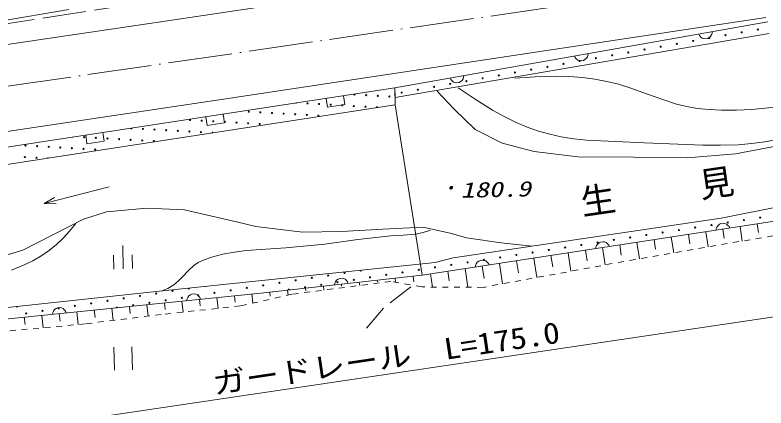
# Model space of a CAD drawing. Units: millimetres, scale not verified. Extents: x -48484 to 680000, y 20000 to 380000.
# Drawn here: x 320088 to 384664, y 244555 to 278379 of the extents above; entities that cross this region are included whole.
import ezdxf
from ezdxf.enums import TextEntityAlignment as Align

# ---------------------------------------------------------------- set-up
doc = ezdxf.new("R2010")
doc.units = ezdxf.units.MM
doc.header["$LTSCALE"] = 1000
for name, pattern in [('USER1', [1, 0.5, -0.5]), ('USER2', [3, 2.25, -0.75]), ('USER5', [7.000001, 5.508197, -0.688525, 0.114754, -0.688525])]:
    doc.linetypes.add(name, pattern=pattern)
for name, color, linetype, lineweight in [('S-BGD', 1, 'Continuous', 13), ('S-BGD-HTXT', 6, 'Continuous', 13), ('S-BMK', 3, 'USER5', 13)]:
    doc.layers.add(name, color=color, linetype=linetype, lineweight=lineweight)
doc.styles.add('ＭＳ ゴシック', font='')
doc.styles.get('ＭＳ ゴシック').set_extended_font_data('MS Gothic')

# ---------------------------------------------------------------- blocks, each defined once
blk = doc.blocks.new('BUHIN166')
at = {"layer": 'S-BGD'}
blk.add_lwpolyline([(386, -459), (250, -511), (114, -532), (-61, -529), (-201, -474), (-324, -394), (-443, -251), (-502, -116), (-532, 31), (-506, 206), (-463, 336), (-386, 459)], dxfattribs=at)
blk = doc.blocks.new('BUHIN176')
at = {"layer": 'S-BGD'}
blk.add_lwpolyline([(-375, 468), (-238, 517), (-101, 534), (73, 528), (212, 470), (333, 386), (449, 241), (505, 104), (531, -44), (501, -217), (455, -347), (375, -468)], dxfattribs=at)
blk = doc.blocks.new('BUHIN178')
at = {"layer": 'S-BGD'}
blk.add_lwpolyline([(-351, 486), (-211, 528), (-74, 538), (100, 523), (235, 458), (352, 369), (461, 218), (509, 79), (528, -70), (489, -242), (437, -369), (351, -486)], dxfattribs=at)
blk = doc.blocks.new('BUHIN254')
at = {"layer": 'S-BGD'}
blk.add_lwpolyline([(-469, 585), (-1054, 116), (-116, -1054), (469, -585)], dxfattribs=at)
blk = doc.blocks.new('BUHIN284')
at = {"layer": 'S-BGD'}
for p, q in [((456, 1177), (-1254, 140)), ((-458, -1173), (1252, -136))]:
    blk.add_line(p, q, dxfattribs=at)
blk = doc.blocks.new('BUHIN287')
at = {"layer": 'S-BGD'}
for p, q in [((-239, 790), (-1266, 168)), ((855, 518), (-855, -518)), ((590, -578), (-436, -1200))]:
    blk.add_line(p, q, dxfattribs=at)

msp = doc.modelspace()

# ---------------------------------------------------------------- linework, layer by layer
at = {"layer": 'S-BGD'}
for p, q in [((332437, 277776), (432953, 292810)), ((312297, 276716), (324715, 278862)), ((240798, 264242), (332437, 277776)), ((338008, 271126), (384651, 278164)), ((352753, 272107), (384821, 277793)), ((384927, 276792), (352789, 271292)), ((311394, 265782), (352753, 272107)), ((352789, 271292), (352753, 272107)), ((352753, 272107), (352784, 270657)), ((356402, 271827), (357851, 270285)), ((352784, 270657), (292625, 261392)), ((309614, 266878), (338008, 271126)), ((352784, 270657), (355088, 255981)), ((357851, 270285), (359659, 268514)), ((359659, 268514), (361965, 267344)), ((382045, 266437), (389748, 267861)), ((361965, 267344), (364734, 266617)), ((364734, 266617), (368480, 266186)), ((368480, 266186), (373280, 266131)), ((373280, 266131), (377883, 266073)), ((377883, 266073), (382045, 266437)), ((328177, 263603), (322591, 262146)), ((380807, 260883), (392671, 263294)), ((327944, 261435), (331427, 261765)), ((331427, 261765), (334662, 261608)), ((334662, 261608), (339142, 260590)), ((325979, 260797), (327944, 261435)), ((320758, 258131), (325979, 260797)), ((339142, 260590), (340803, 260171)), ((386135, 260738), (355088, 255981)), ((357753, 257491), (380807, 260883)), ((383917, 260398), (384030, 259665)), ((340803, 260171), (344818, 259679)), ((344818, 259679), (348160, 259751)), ((348160, 259751), (351706, 259951)), ((351706, 259951), (355171, 260108)), ((355171, 260108), (357618, 259582)), ((379482, 259719), (379681, 258418)), ((380960, 259945), (381078, 259181)), ((382439, 260172), (382630, 258924)), ((357618, 259582), (358906, 259197)), ((358906, 259197), (361887, 258765)), ((375047, 259039), (375174, 258211)), ((376525, 259266), (376733, 257913)), ((378004, 259492), (378126, 258696)), ((361887, 258765), (364535, 258492)), ((370612, 258360), (370840, 256870)), ((372090, 258586), (372223, 257719)), ((373568, 258813), (373784, 257407)), ((317035, 257029), (320758, 258131)), ((366176, 257680), (366325, 256707)), ((367655, 257906), (367896, 256329)), ((369133, 258133), (369274, 257213)), ((332763, 254638), (356218, 257072)), ((356218, 257072), (357753, 257491)), ((363219, 257227), (363377, 256201)), ((364698, 257453), (364953, 255788)), ((358784, 256547), (359029, 254948)), ((360263, 256774), (360428, 255695)), ((361741, 257000), (362010, 255247)), ((355088, 255981), (341217, 254450)), ((352776, 255726), (352815, 255371)), ((354318, 255896), (354371, 255411)), ((355827, 256094), (356000, 254966)), ((357306, 256321), (357431, 255503)), ((348153, 255215), (348173, 255027)), ((349694, 255386), (349725, 255100)), ((351235, 255556), (351252, 255402)), ((341217, 254450), (306573, 250915)), ((316439, 252888), (332763, 254638)), ((341988, 254535), (342028, 254171)), ((343529, 254705), (343576, 254277)), ((345070, 254875), (345095, 254653)), ((346611, 255045), (346649, 254703)), ((335945, 253912), (336003, 253346)), ((337451, 254066), (337547, 253130)), ((338958, 254219), (339015, 253662)), ((340464, 254373), (340545, 253582)), ((328414, 253143), (328521, 252092)), ((329920, 253297), (329982, 252686)), ((331426, 253451), (331527, 252467)), ((332933, 253604), (332991, 253030)), ((334439, 253758), (334536, 252808)), ((322389, 252529), (322498, 251459)), ((323895, 252682), (323961, 252031)), ((325401, 252836), (325513, 251737)), ((326907, 252990), (326974, 252339)), ((320882, 252375), (320947, 251742))]:
    msp.add_line(p, q, dxfattribs=at)
at = {"layer": 'S-BGD', "linetype": 'USER2'}
for p, q in [((323945, 278333), (344455, 281467)), ((301713, 274912), (323945, 278333)), ((354129, 254976), (351761, 253142)), ((351761, 253142), (350023, 251054))]:
    msp.add_line(p, q, dxfattribs=at)
at = {"layer": 'S-BGD', "linetype": 'USER1'}
for p, q in [((393162, 260730), (373418, 257344)), ((373418, 257344), (360341, 254940)), ((352398, 255445), (343878, 254346)), ((355063, 254972), (352398, 255445)), ((360341, 254940), (355063, 254972)), ((343878, 254346), (339459, 253334)), ((339459, 253334), (332669, 252609)), ((332669, 252609), (326122, 251793)), ((326122, 251793), (305670, 249906))]:
    msp.add_line(p, q, dxfattribs=at)
at = {"layer": 'S-BGD'}
for points in [[(363071, 272931), (364815, 273047), (366571, 273104), (367722, 273080), (368882, 272995), (369936, 272859), (370979, 272665), (371970, 272418), (372945, 272112), (374953, 271382), (376968, 270713), (377853, 270499), (378759, 270344), (379785, 270234), (380830, 270182), (382135, 270188), (383448, 270254), (386617, 270557)], [(358185, 272113), (359644, 271132), (361135, 270201), (362139, 269642), (363171, 269136), (364133, 268733), (365116, 268387), (366079, 268110), (367055, 267892), (368140, 267724), (369243, 267615), (374229, 267371), (379229, 267182), (380752, 267170), (382269, 267218), (383421, 267312), (384578, 267467), (387490, 267995), (390422, 268466), (392802, 268749), (395173, 269091), (395429, 269131), (395695, 269173)], [(323631, 262121), (322591, 262146), (323486, 262674)], [(319797, 256410), (320820, 256838), (321620, 257235), (322393, 257685), (323039, 258128), (323655, 258623), (324230, 259174), (324761, 259767), (325043, 260104), (325321, 260444)], [(332655, 254596), (333224, 254853), (333755, 255160), (334151, 255487), (334518, 255870), (334963, 256363), (335453, 256812), (335844, 257065), (336277, 257272), (337111, 257556), (337964, 257782), (338965, 257972), (339976, 258102), (343370, 258344), (346743, 258645), (349567, 259043), (352403, 259381), (353475, 259423), (354536, 259525), (355173, 259669), (355810, 259865)], [(347556, 255150), (347589, 255292), (347648, 255416), (347746, 255560), (347870, 255646), (348005, 255703), (348190, 255724), (348335, 255697), (348474, 255640), (348605, 255522), (348689, 255414), (348749, 255281)]]:
    msp.add_lwpolyline(points, dxfattribs=at)
for centre in [(383967, 277134), (379790, 276393), (381182, 276640), (382575, 276887), (377005, 275899), (378397, 276146), (372827, 275158), (374220, 275405), (375612, 275652), (368650, 274418), (370042, 274665), (371435, 274912), (365865, 273924), (367257, 274171), (361688, 273183), (363080, 273430), (364472, 273677), (358903, 272689), (360295, 272936), (354725, 271949), (356118, 272196), (357510, 272443), (350284, 271486), (351283, 271429), (352281, 271371), (353333, 271702), (345235, 270772), (346234, 270715), (347232, 270658), (348230, 270601), (349229, 270544), (340186, 270059), (341185, 270002), (342183, 269945), (343182, 269888), (350227, 270487), (335138, 269346), (336136, 269289), (344180, 269831), (345178, 269774), (346177, 269717), (337134, 269232), (338133, 269175), (339131, 269118), (340129, 269061), (341128, 269004), (331087, 268575), (332085, 268518), (333084, 268461), (334082, 268404), (335081, 268347), (336079, 268290), (326038, 267862), (327037, 267805), (328035, 267748), (329033, 267691), (330032, 267634), (331030, 267577), (332028, 267520), (320989, 267149), (321988, 267092), (322986, 267035), (323984, 266978), (324983, 266921), (325981, 266864), (326980, 266807), (320932, 266151), (321931, 266093), (384167, 260942), (379974, 260300), (381371, 260514), (382769, 260728), (375780, 259657), (377178, 259871), (378576, 260086), (371586, 259015), (372984, 259229), (374382, 259443), (367392, 258372), (368790, 258586), (370188, 258800), (363199, 257730), (364597, 257944), (365995, 258158), (359005, 257087), (360403, 257301), (361801, 257515), (354811, 256444), (356209, 256659), (357607, 256873), (345618, 255751), (347016, 255965), (348414, 256180), (350618, 255802), (352016, 256016), (353413, 256230), (341424, 255109), (342822, 255323), (344220, 255537), (346424, 255159), (347822, 255374), (349220, 255588), (332231, 254415), (333629, 254630), (337230, 254466), (338628, 254680), (340026, 254895), (345026, 254945), (328037, 253773), (329435, 253987), (330833, 254201), (333037, 253824), (334435, 254038), (335833, 254252), (323843, 253130), (325241, 253345), (326639, 253559), (330241, 253395), (331639, 253609), (321048, 252702), (322445, 252916)]:
    msp.add_circle(centre, 49.8, dxfattribs=at)
for centre, start, end in [((349286, 271543), 145.98417, 51.40405), ((344237, 270829), 218.01834, 339.36988), ((351226, 270430), 354.11718, 203.39329), ((330089, 268632), 178.75897, 18.62925), ((337077, 268233), 14.64156, 182.86891), ((325040, 267919), 273.25959, 284.12863), ((322929, 266036), 36.00191, 161.50855), ((349812, 256394), 170.44146, 21.40587), ((335027, 254844), 150.15869, 41.68864), ((336424, 255058), 238.84567, 313.00167), ((342230, 254517), 69.67199, 122.92686), ((343628, 254731), 348.71549, 203.88336), ((320241, 253294), 183.62896, 8.60701), ((328843, 253181), 12.75035, 178.90217)]:
    msp.add_arc(centre, 49.8, start, end, dxfattribs=at)
at = {"layer": 'S-BGD-HTXT'}
msp.add_line((250764, 232439), (427204, 258609), dxfattribs=at)
at = {"layer": 'S-BMK'}
msp.add_line((270942, 265188), (367086, 279175), dxfattribs=at)

# ---------------------------------------------------------------- block references
at = {"rotation": 60}
for name, p in [('BUHIN166', (379476, 276845)), ('BUHIN166', (368787, 274950)), ('BUHIN166', (358098, 273055)), ('BUHIN254', (347583, 271316)), ('BUHIN254', (337243, 269735)), ('BUHIN254', (326904, 268154)), ('BUHIN176', (380960, 259945)), ('BUHIN176', (370612, 258360)), ('BUHIN287', (329367, 257529)), ('BUHIN176', (360263, 256774)), ('BUHIN178', (335443, 253861)), ('BUHIN178', (323895, 252682)), ('BUHIN284', (329390, 248815))]:
    msp.add_blockref(name, p, dxfattribs=at)

# ---------------------------------------------------------------- texts
at = {"layer": 'S-BGD', "style": 'ＭＳ ゴシック', "oblique": 15}
msp.add_text('・', height=1100, rotation=1.2, dxfattribs=at).set_placement((356711, 262593), align=Align.BOTTOM_LEFT)
at = {"layer": 'S-BGD', "style": 'ＭＳ ゴシック', "oblique": 15, "width": 1.35}
msp.add_text('180.9', height=1320, rotation=1.2, dxfattribs=at).set_placement((358414, 262252), align=Align.BOTTOM_LEFT)
at = {"layer": 'S-BGD', "insert": (368932, 260882), "char_height": 2199, "attachment_point": 7, "rotation": 8.3, "style": 'ＭＳ ゴシック'}
msp.add_mtext('\\T3.43;生見川', dxfattribs=at)
at = {"layer": 'S-BGD-HTXT', "style": 'ＭＳ ゴシック', "width": 1.15}
msp.add_text('ガードレール  L=175.0', height=1833, rotation=8.5, dxfattribs=at).set_placement((337305, 245188), align=Align.BOTTOM_LEFT)

doc.saveas('drawing.dxf')
